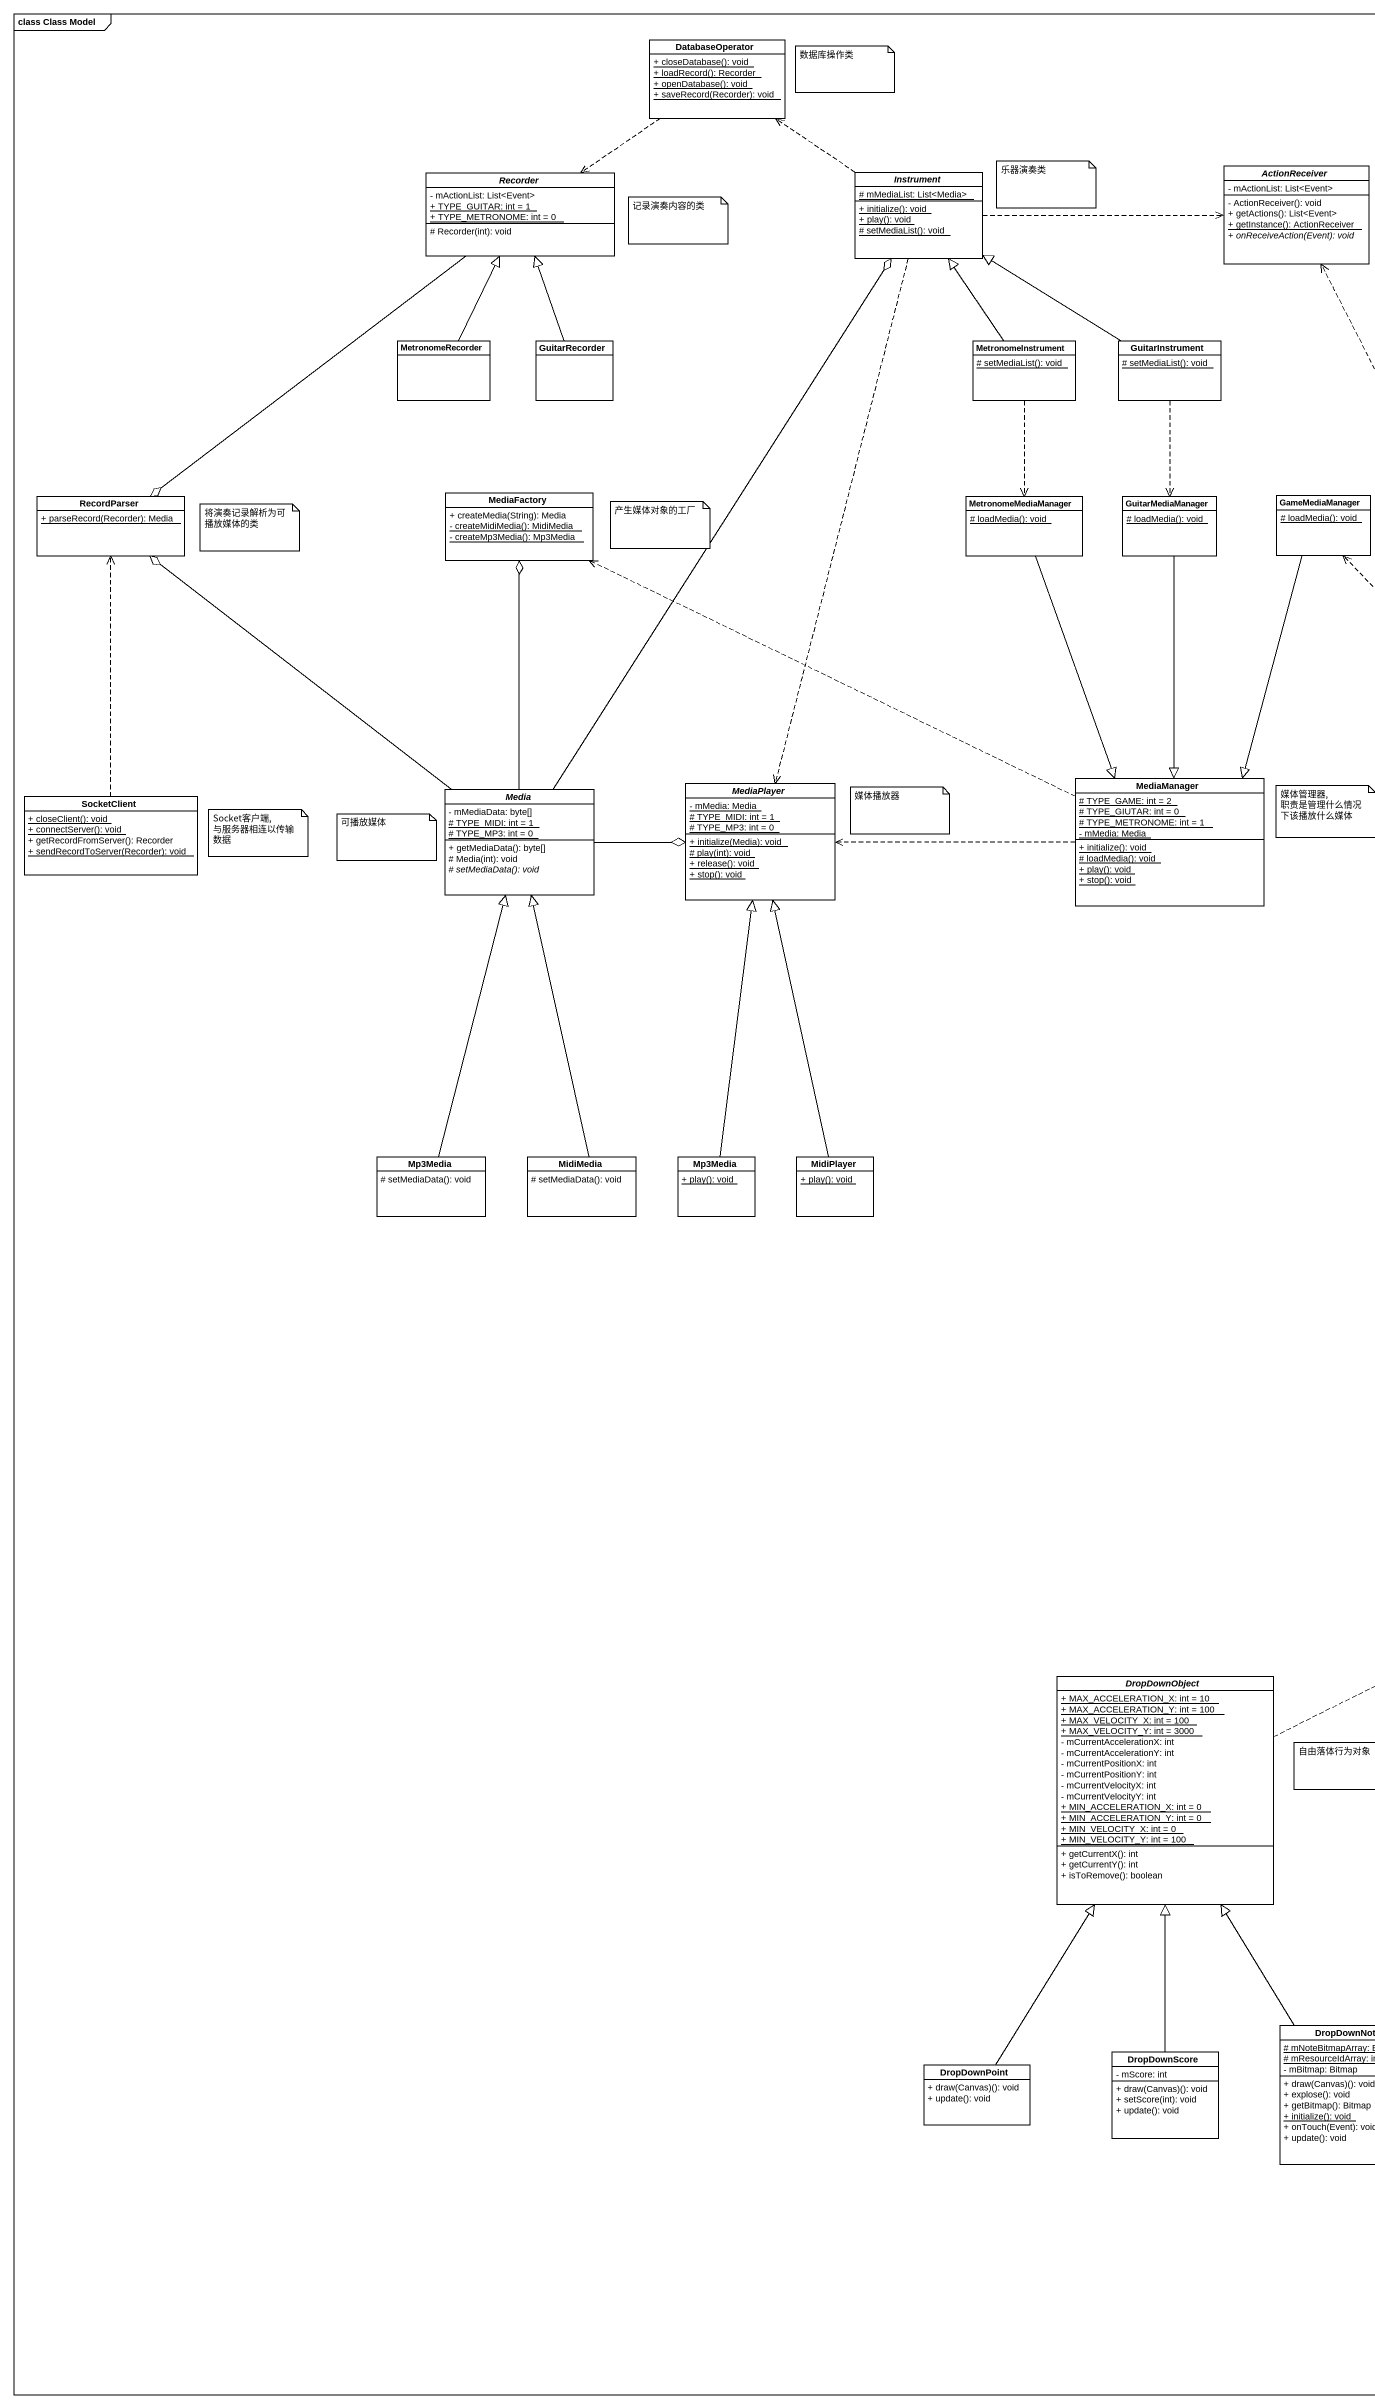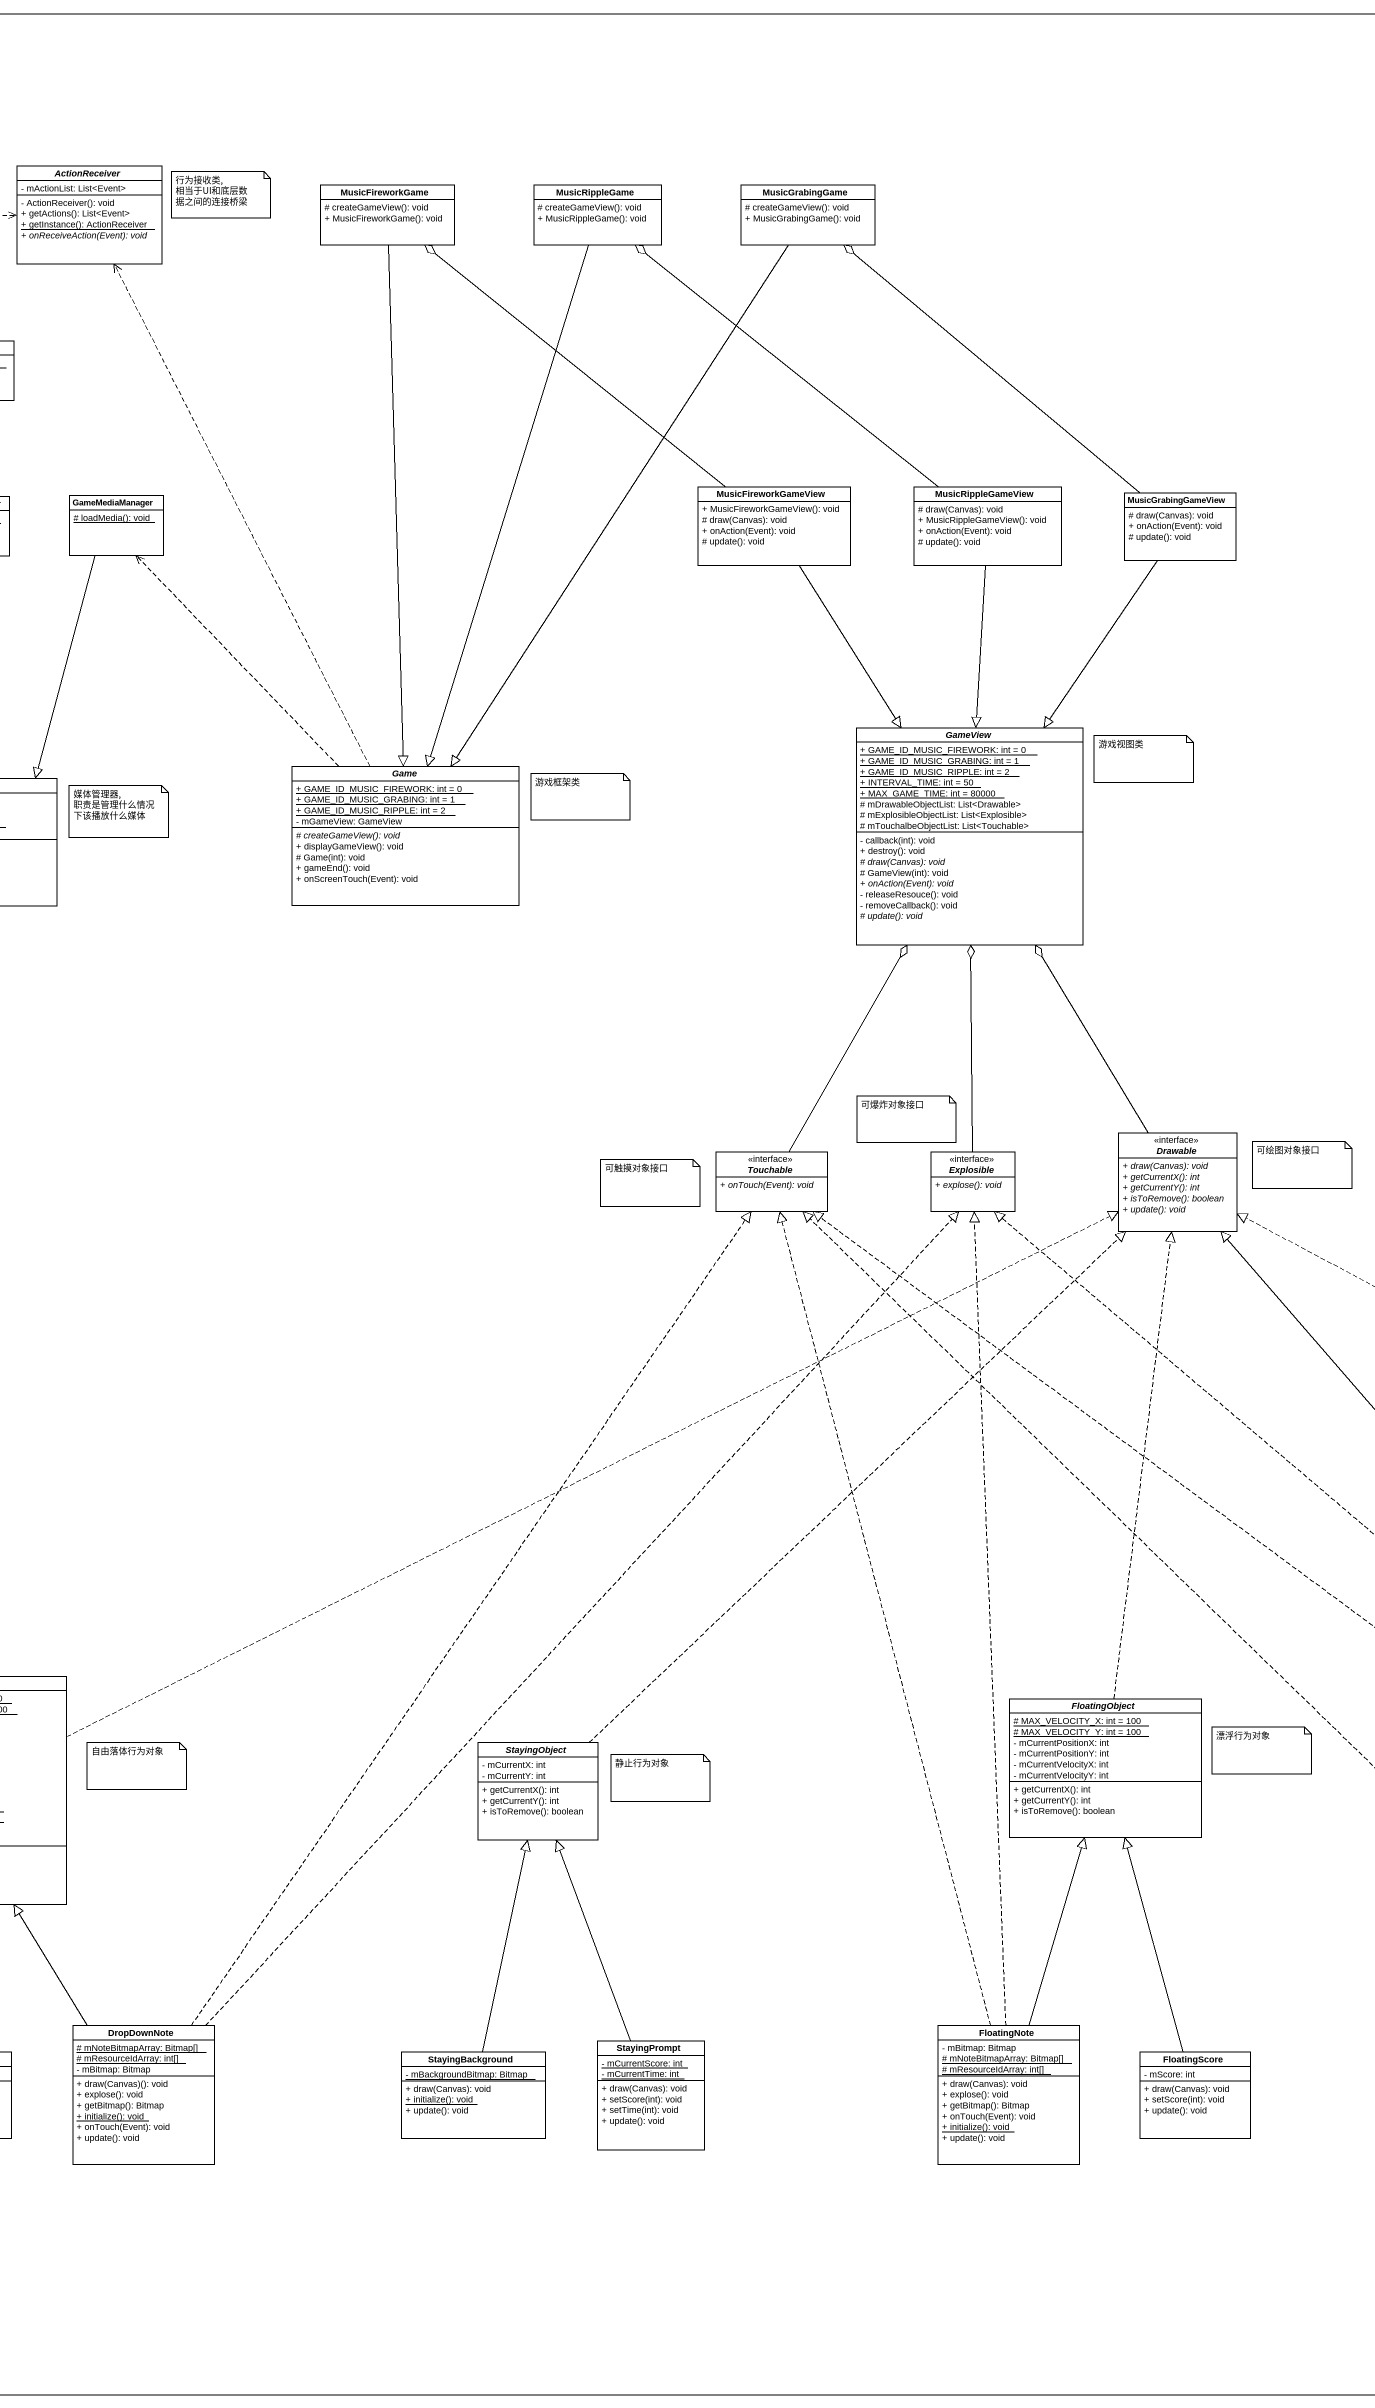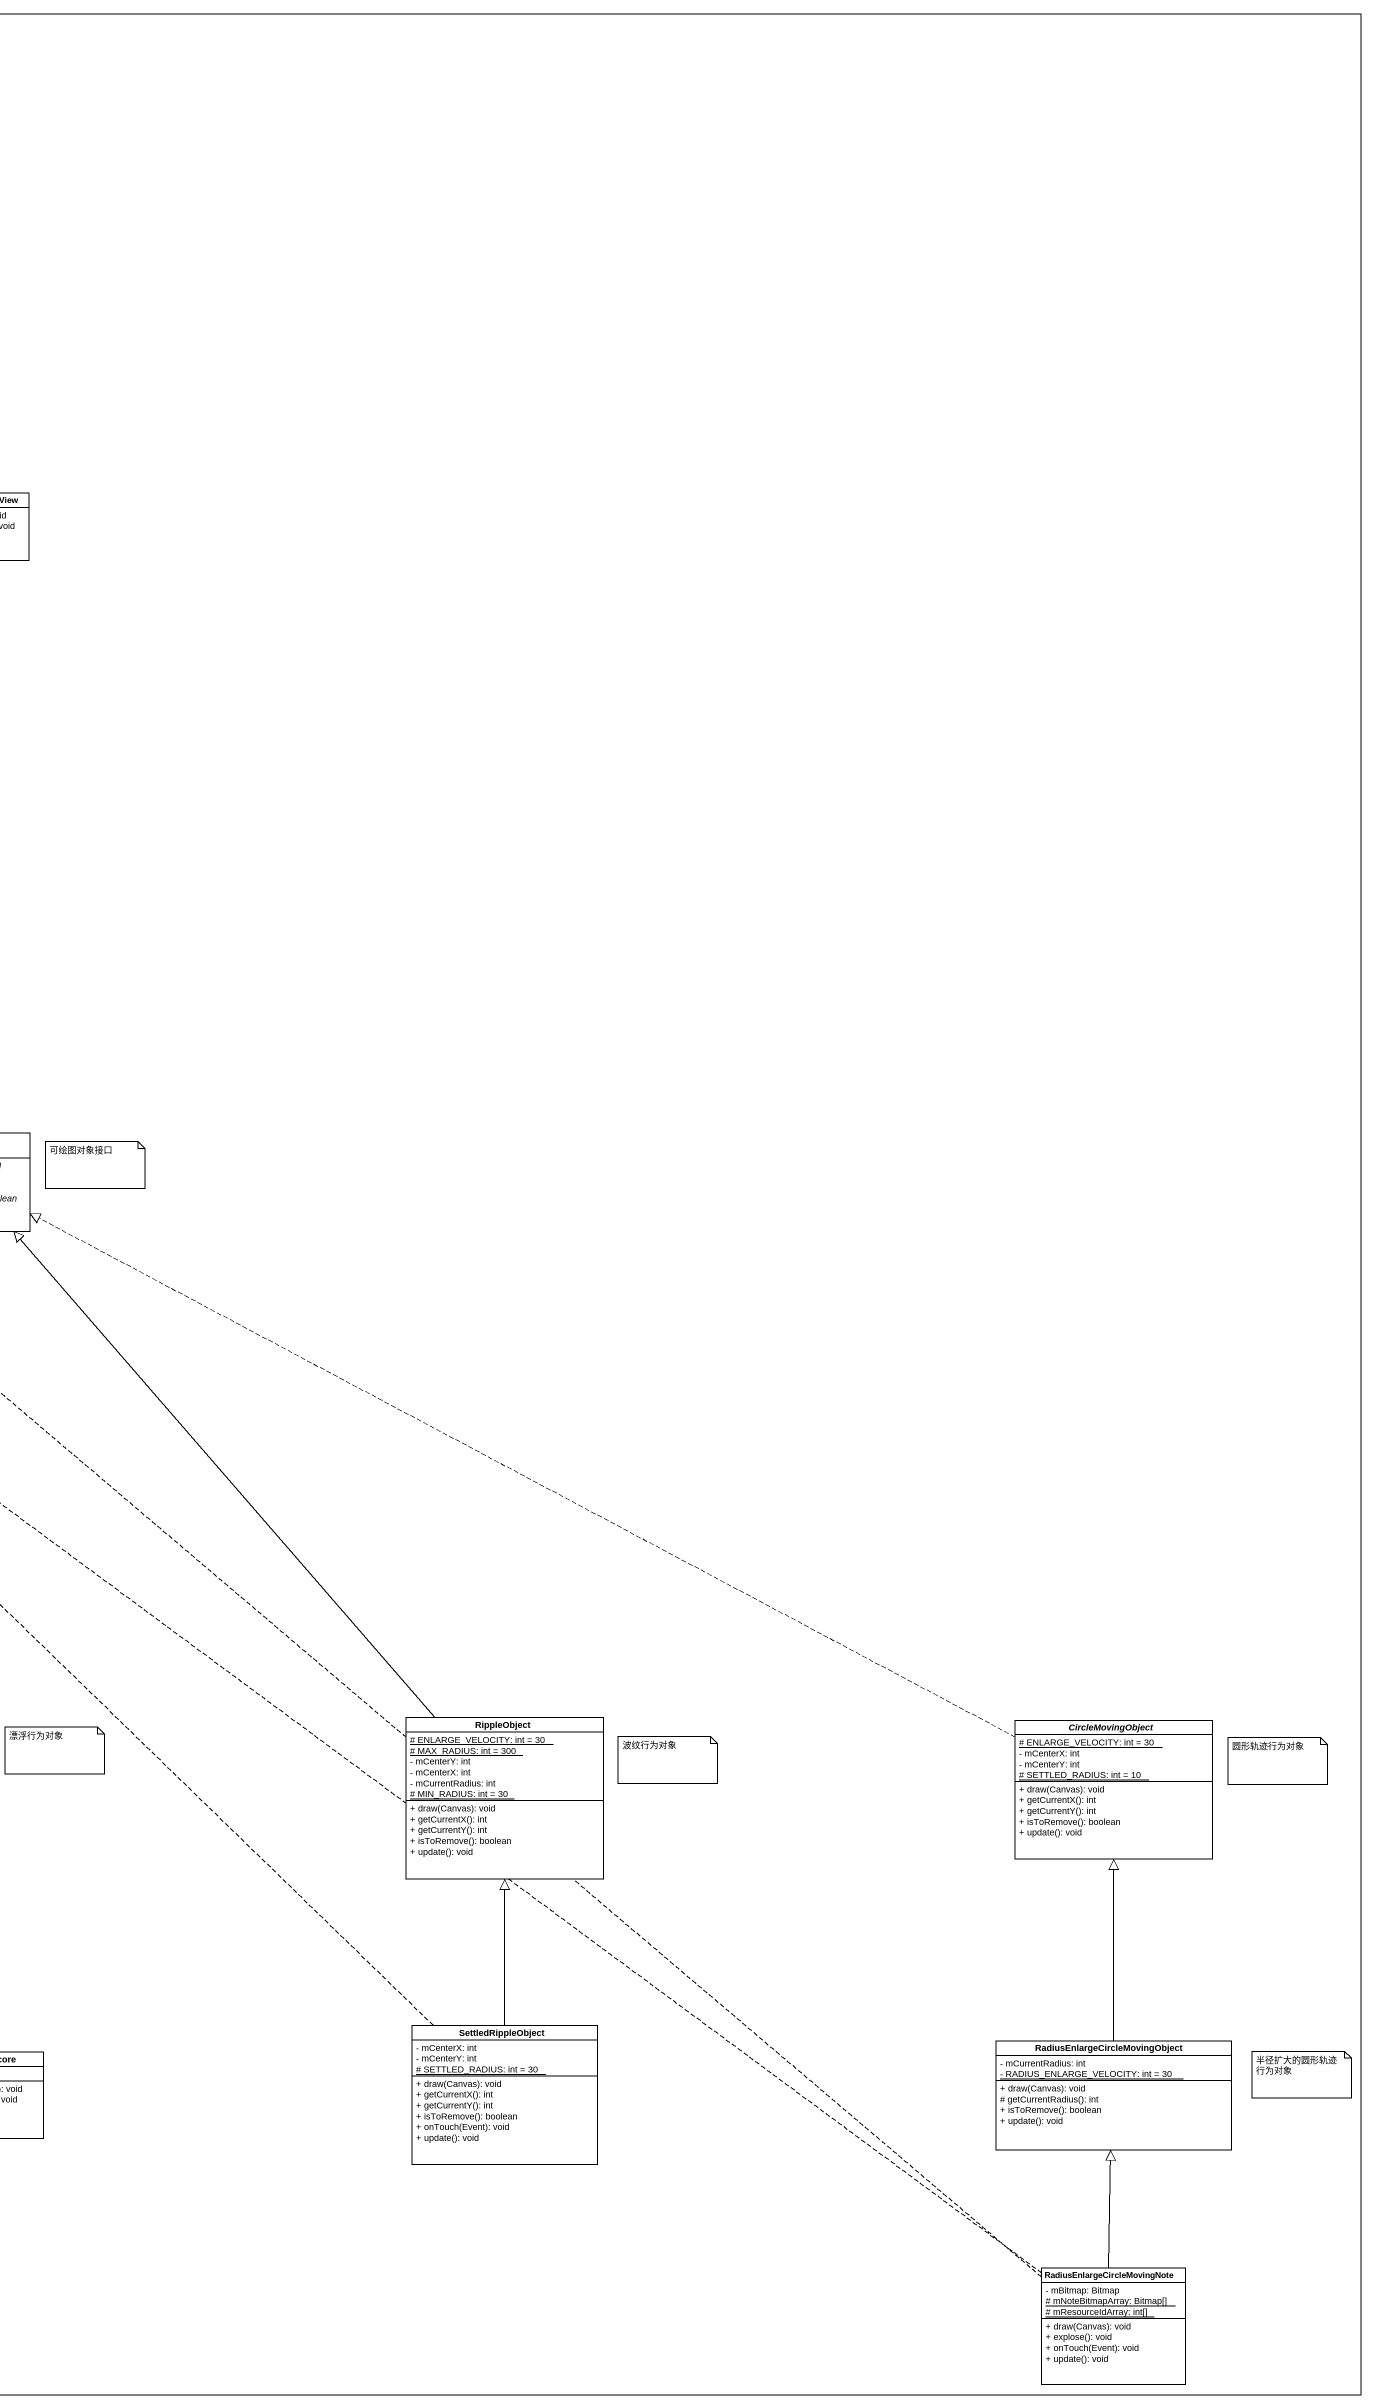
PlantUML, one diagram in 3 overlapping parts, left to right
@startuml
mainframe class Class Model
hide circle
hide empty members
skinparam classAttributeIconSize 0
class DatabaseOperator {
  {static} + closeDatabase(): void
  {static} + loadRecord(): Recorder
  {static} + openDatabase(): void
  {static} + saveRecord(Recorder): void
}
abstract class Recorder {
  - mActionList: List<Event>
  {static} + TYPE_GUITAR: int = 1
  {static} + TYPE_METRONOME: int = 0
  # Recorder(int): void
}
abstract class Instrument {
  {static} # mMediaList: List<Media>
  {static} + initialize(): void
  {static} + play(): void
  {static} # setMediaList(): void
}
abstract class ActionReceiver {
  - mActionList: List<Event>
  - ActionReceiver(): void
  + getActions(): List<Event>
  {static} + getInstance(): ActionReceiver
  {abstract} + onReceiveAction(Event): void
}
class MusicFireworkGame {
  # createGameView(): void
  + MusicFireworkGame(): void
}
class MusicRippleGame {
  # createGameView(): void
  + MusicRippleGame(): void
}
class MusicGrabingGame {
  # createGameView(): void
  + MusicGrabingGame(): void
}
class MetronomeRecorder
class GuitarRecorder
class MetronomeInstrument {
  {static} # setMediaList(): void
}
class GuitarInstrument {
  {static} # setMediaList(): void
}
class MediaFactory {
  + createMedia(String): Media
  {static} - createMidiMedia(): MidiMedia
  {static} - createMp3Media(): Mp3Media
}
class GameMediaManager {
  {static} # loadMedia(): void
}
class MusicFireworkGameView {
  + MusicFireworkGameView(): void
  # draw(Canvas): void
  + onAction(Event): void
  # update(): void
}
class MusicRippleGameView {
  # draw(Canvas): void
  + MusicRippleGameView(): void
  + onAction(Event): void
  # update(): void
}
class MusicGrabingGameView {
  # draw(Canvas): void
  + onAction(Event): void
  # update(): void
}
class RecordParser {
  {static} + parseRecord(Recorder): Media
}
class MetronomeMediaManager {
  {static} # loadMedia(): void
}
class GuitarMediaManager {
  {static} # loadMedia(): void
}
abstract class GameView {
  {static} + GAME_ID_MUSIC_FIREWORK: int = 0
  {static} + GAME_ID_MUSIC_GRABING: int = 1
  {static} + GAME_ID_MUSIC_RIPPLE: int = 2
  {static} + INTERVAL_TIME: int = 50
  {static} + MAX_GAME_TIME: int = 80000
  # mDrawableObjectList: List<Drawable>
  # mExplosibleObjectList: List<Explosible>
  # mTouchalbeObjectList: List<Touchable>
  - callback(int): void
  + destroy(): void
  {abstract} # draw(Canvas): void
  # GameView(int): void
  {abstract} + onAction(Event): void
  - releaseResouce(): void
  - removeCallback(): void
  {abstract} # update(): void
}
abstract class Game {
  {static} + GAME_ID_MUSIC_FIREWORK: int = 0
  {static} + GAME_ID_MUSIC_GRABING: int = 1
  {static} + GAME_ID_MUSIC_RIPPLE: int = 2
  - mGameView: GameView
  {abstract} # createGameView(): void
  + displayGameView(): void
  # Game(int): void
  + gameEnd(): void
  + onScreenTouch(Event): void
}
class SocketClient {
  {static} + closeClient(): void
  {static} + connectServer(): void
  + getRecordFromServer(): Recorder
  {static} + sendRecordToServer(Recorder): void
}
abstract class Media {
  - mMediaData: byte[]
  {static} # TYPE_MIDI: int = 1
  {static} # TYPE_MP3: int = 0
  + getMediaData(): byte[]
  # Media(int): void
  {abstract} # setMediaData(): void
}
abstract class MediaPlayer {
  {static} - mMedia: Media
  {static} # TYPE_MIDI: int = 1
  {static} # TYPE_MP3: int = 0
  {static} + initialize(Media): void
  {static} # play(int): void
  {static} + release(): void
  {static} + stop(): void
}
class MediaManager {
  {static} # TYPE_GAME: int = 2
  {static} # TYPE_GIUTAR: int = 0
  {static} # TYPE_METRONOME: int = 1
  {static} - mMedia: Media
  {static} + initialize(): void
  {static} # loadMedia(): void
  {static} + play(): void
  {static} + stop(): void
}
abstract class Touchable <<interface>> {
  {abstract} + onTouch(Event): void
}
abstract class Explosible <<interface>> {
  {abstract} + explose(): void
}
abstract class Drawable <<interface>> {
  {abstract} + draw(Canvas): void
  {abstract} + getCurrentX(): int
  {abstract} + getCurrentY(): int
  {abstract} + isToRemove(): boolean
  {abstract} + update(): void
}
class Mp3Media {
  # setMediaData(): void
}
class MidiMedia {
  # setMediaData(): void
}
class "Mp3Media" as Mp3Media_2 {
  {static} + play(): void
}
class MidiPlayer {
  {static} + play(): void
}
abstract class DropDownObject {
  {static} + MAX_ACCELERATION_X: int = 10
  {static} + MAX_ACCELERATION_Y: int = 100
  {static} + MAX_VELOCITY_X: int = 100
  {static} + MAX_VELOCITY_Y: int = 3000
  - mCurrentAccelerationX: int
  - mCurrentAccelerationY: int
  - mCurrentPositionX: int
  - mCurrentPositionY: int
  - mCurrentVelocityX: int
  - mCurrentVelocityY: int
  {static} + MIN_ACCELERATION_X: int = 0
  {static} + MIN_ACCELERATION_Y: int = 0
  {static} + MIN_VELOCITY_X: int = 0
  {static} + MIN_VELOCITY_Y: int = 100
  + getCurrentX(): int
  + getCurrentY(): int
  + isToRemove(): boolean
}
abstract class FloatingObject {
  {static} # MAX_VELOCITY_X: int = 100
  {static} # MAX_VELOCITY_Y: int = 100
  - mCurrentPositionX: int
  - mCurrentPositionY: int
  - mCurrentVelocityX: int
  - mCurrentVelocityY: int
  + getCurrentX(): int
  + getCurrentY(): int
  + isToRemove(): boolean
}
class RippleObject {
  {static} # ENLARGE_VELOCITY: int = 30
  {static} # MAX_RADIUS: int = 300
  - mCenterY: int
  - mCenterX: int
  - mCurrentRadius: int
  {static} # MIN_RADIUS: int = 30
  + draw(Canvas): void
  + getCurrentX(): int
  + getCurrentY(): int
  + isToRemove(): boolean
  + update(): void
}
abstract class CircleMovingObject {
  {static} # ENLARGE_VELOCITY: int = 30
  - mCenterX: int
  - mCenterY: int
  {static} # SETTLED_RADIUS: int = 10
  + draw(Canvas): void
  + getCurrentX(): int
  + getCurrentY(): int
  + isToRemove(): boolean
  + update(): void
}
abstract class StayingObject {
  - mCurrentX: int
  - mCurrentY: int
  + getCurrentX(): int
  + getCurrentY(): int
  + isToRemove(): boolean
}
class DropDownNote {
  {static} # mNoteBitmapArray: Bitmap[]
  {static} # mResourceIdArray: int[]
  - mBitmap: Bitmap
  + draw(Canvas)(): void
  + explose(): void
  + getBitmap(): Bitmap
  {static} + initialize(): void
  + onTouch(Event): void
  + update(): void
}
class StayingPrompt {
  {static} - mCurrentScore: int
  {static} - mCurrentTime: int
  + draw(Canvas): void
  + setScore(int): void
  + setTime(int): void
  + update(): void
}
class FloatingNote {
  - mBitmap: Bitmap
  {static} # mNoteBitmapArray: Bitmap[]
  {static} # mResourceIdArray: int[]
  + draw(Canvas): void
  + explose(): void
  + getBitmap(): Bitmap
  + onTouch(Event): void
  {static} + initialize(): void
  + update(): void
}
class SettledRippleObject {
  - mCenterX: int
  - mCenterY: int
  {static} # SETTLED_RADIUS: int = 30
  + draw(Canvas): void
  + getCurrentX(): int
  + getCurrentY(): int
  + isToRemove(): boolean
  + onTouch(Event): void
  + update(): void
}
class "RadiusEnlargeCircleMovingObject" as RadiusEnlargeCircleMovingObj {
  - mCurrentRadius: int
  {static} - RADIUS_ENLARGE_VELOCITY: int = 30
  + draw(Canvas): void
  # getCurrentRadius(): int
  + isToRemove(): boolean
  + update(): void
}
class DropDownPoint {
  + draw(Canvas)(): void
  + update(): void
}
class DropDownScore {
  - mScore: int
  + draw(Canvas)(): void
  + setScore(int): void
  + update(): void
}
class StayingBackground {
  {static} - mBackgroundBitmap: Bitmap
  + draw(Canvas): void
  {static} + initialize(): void
  + update(): void
}
class FloatingScore {
  - mScore: int
  + draw(Canvas): void
  + setScore(int): void
  + update(): void
}
class "RadiusEnlargeCircleMovingNote" as RadiusEnlargeCircleMovingNot {
  - mBitmap: Bitmap
  {static} # mNoteBitmapArray: Bitmap[]
  {static} # mResourceIdArray: int[]
  + draw(Canvas): void
  + explose(): void
  + onTouch(Event): void
  + update(): void
}
DatabaseOperator ..> Recorder
Recorder --o RecordParser
Instrument .up.> DatabaseOperator
Instrument .right.> ActionReceiver
Instrument ..> MediaPlayer
MusicFireworkGame --|> Game
MusicRippleGame --|> Game
MusicGrabingGame --|> Game
MetronomeRecorder -up-|> Recorder
GuitarRecorder -up-|> Recorder
MetronomeInstrument -up-|> Instrument
MetronomeInstrument ..> MetronomeMediaManager
GuitarInstrument -up-|> Instrument
GuitarInstrument ..> GuitarMediaManager
GameMediaManager --|> MediaManager
MusicFireworkGameView -up-o MusicFireworkGame
MusicFireworkGameView --|> GameView
MusicRippleGameView -up-o MusicRippleGame
MusicRippleGameView --|> GameView
MusicGrabingGameView -up-o MusicGrabingGame
MusicGrabingGameView --|> GameView
MetronomeMediaManager --|> MediaManager
GuitarMediaManager --|> MediaManager
Game .up.> ActionReceiver
Game .up.> GameMediaManager
SocketClient .up.> RecordParser
Media -up-o Instrument
Media -up-o MediaFactory
Media -up-o RecordParser
Media -right-o MediaPlayer
MediaManager .left.> MediaFactory
MediaManager .left.> MediaPlayer
Touchable -up-o GameView
Explosible -up-o GameView
Drawable -up-o GameView
Mp3Media -up-|> Media
MidiMedia -up-|> Media
Mp3Media_2 -up-|> MediaPlayer
MidiPlayer -up-|> MediaPlayer
DropDownObject .right.|> Drawable
FloatingObject .up.|> Drawable
RippleObject -up-|> Drawable
CircleMovingObject .left.|> Drawable
StayingObject .up.|> Drawable
DropDownNote .up.|> Touchable
DropDownNote .up.|> Explosible
DropDownNote -up-|> DropDownObject
StayingPrompt -up-|> StayingObject
FloatingNote .up.|> Touchable
FloatingNote .up.|> Explosible
FloatingNote -up-|> FloatingObject
SettledRippleObject .up.|> Touchable
SettledRippleObject -up-|> RippleObject
RadiusEnlargeCircleMovingObj -up-|> CircleMovingObject
DropDownPoint -up-|> DropDownObject
DropDownScore -up-|> DropDownObject
StayingBackground -up-|> StayingObject
FloatingScore -up-|> FloatingObject
RadiusEnlargeCircleMovingNot .up.|> Touchable
RadiusEnlargeCircleMovingNot .up.|> Explosible
RadiusEnlargeCircleMovingNot -up-|> RadiusEnlargeCircleMovingObj
note as N1
  数据库操作类
end note
note as N2
  乐器演奏类
end note
note as N3
  行为接收类,相当于UI和底层数据之间的连接桥梁
end note
note as N4
  记录演奏内容的类
end note
note as N5
  将演奏记录解析为可播放媒体的类
end note
note as N6
  产生媒体对象的工厂
end note
note as N7
  游戏视图类
end note
note as N8
  媒体播放器
end note
note as N9
  媒体管理器,职责是管理什么情况下该播放什么媒体
end note
note as N10
  游戏框架类
end note
note as N11
  Socket客户端,与服务器相连以传输数据
end note
note as N12
  可播放媒体
end note
note as N13
  可爆炸对象接口
end note
note as N14
  可绘图对象接口
end note
note as N15
  可触摸对象接口
end note
note as N16
  漂浮行为对象
end note
note as N17
  自由落体行为对象
end note
note as N18
  静止行为对象
end note
note as N19
  波纹行为对象
end note
note as N20
  圆形轨迹行为对象
end note
note as N21
  半径扩大的圆形轨迹行为对象
end note
@enduml
